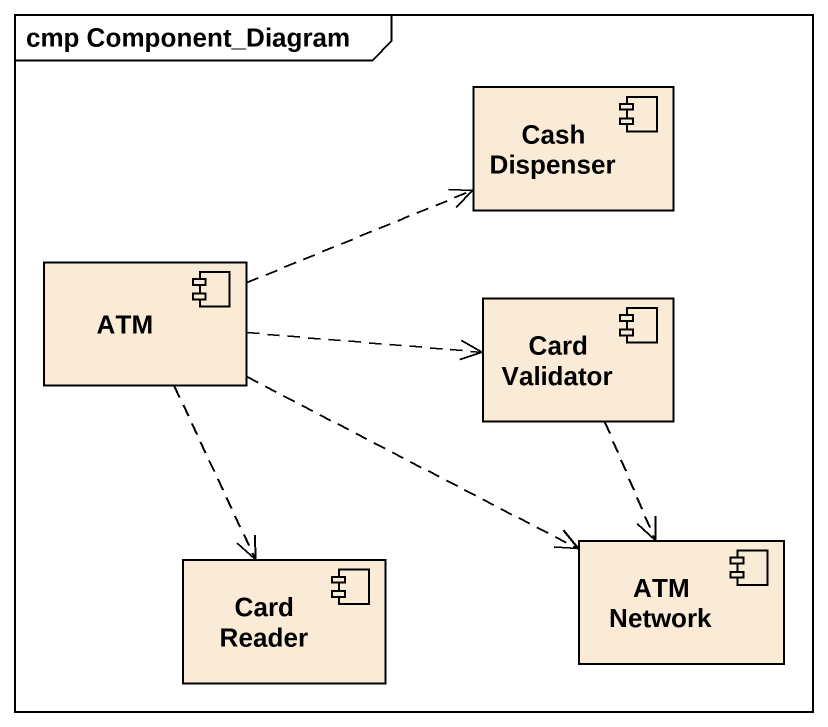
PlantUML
@startuml
mainframe cmp Component_Diagram
component "Cash Dispenser" as Cash_Dispenser #FAEBD7
component ATM #FAEBD7
component "Card Validator" as Card_Validator #FAEBD7
component "Card Reader" as Card_Reader #FAEBD7
component "ATM Network" as ATM_Network #FAEBD7
ATM .right.> Cash_Dispenser
ATM .right.> Card_Validator
ATM ..> Card_Reader
ATM .right.> ATM_Network
Card_Validator ..> ATM_Network
@enduml
